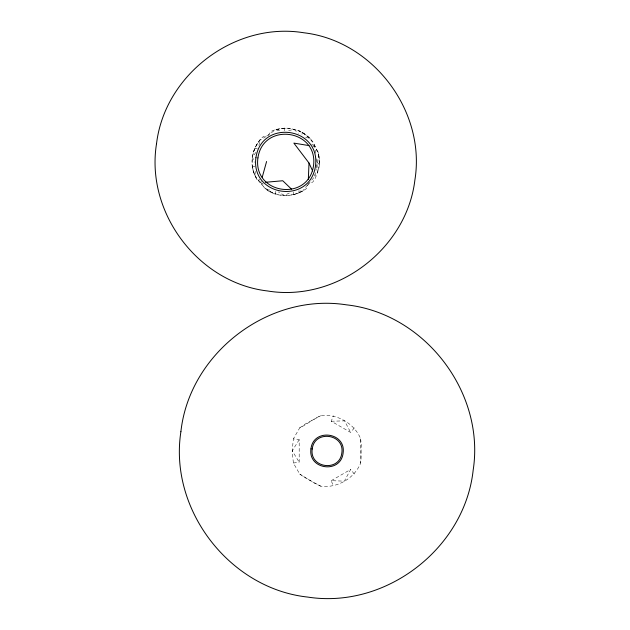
<?xml version="1.0" encoding="UTF-8"?>
<svg xmlns="http://www.w3.org/2000/svg" width="630" height="630" viewBox="0 0 630 630"><rect width="100%" height="100%" fill="white"/><g stroke="black" fill="none" stroke-linecap="round" stroke-linejoin="round"><path stroke-width="0.47" stroke-dasharray="3.15 2.36" d="M293.375 463.05L299.187 462.168L299.187 439.74L293.375 438.85L292.21 450.836L293.375 463.05L299.723 474.051L304.471 477.367L320.678 486.147C337.105 488.439 354.454 478.406 360.683 463.05C361.714 455.01 360.045 446.946 360.683 438.85C354.462 423.486 337.097 413.477 320.678 415.753C313.204 418.887 307.046 424.36 299.723 427.857L293.375 438.85M307.519 184.999L302.652 191.087C292.981 196.513 280.626 196.71 270.664 192.008C264.19 188.008 258.647 181.779 254.717 175.345C249.299 162.256 252.48 145.955 263.308 136.56L268.089 135.363L275.208 129.772L284.862 128.063L289.524 128.292L298.683 130.646L302.534 132.584L310.267 138.624L313.212 142.238L318.725 154.783L319.418 164.564L318.701 169.179L315.402 178.038L312.874 181.968L308.133 184.244L306.259 188.724C292.753 199.568 264.797 198.096 259.631 179.117M256.851 179.503L254.882 175.668L255.37 171.124M284.256 130.796L284.862 128.063M275.751 191.339L275.334 194.008L266.522 189.717M308.133 184.244L315.047 176.227L316.205 168.942M316.355 168.029L318.725 154.783C315.284 144.837 309.023 134.686 298.683 130.646M258.938 145.514L260.017 139.876M317.599 150.617C320.032 157.728 319.882 165.454 317.536 172.565L316.638 158.791M310.267 138.624L310.047 138.458C300.077 128.607 283.988 125.276 271.183 131.331L268.089 135.363L259.875 140.104C249.748 152.342 248 175.053 263.238 183.991M260.71 182.7L261.222 180.849M253.299 152.224L254.953 147.861L259.875 140.104M301.896 134.269L302.534 132.584M354.336 427.857L350.666 432.448L331.238 421.234L333.38 415.753M354.336 474.051L350.666 469.46L344.334 481.162L331.238 480.674L333.38 486.147M299.187 439.74L292.21 450.836L299.187 462.168M255.993 152.279L252.504 157.028L254.339 162.233M299.723 427.857L304.802 424.281L320.678 415.753M331.238 480.674L350.666 469.46M289.351 193.032L284.358 195.394L278.428 191.929M293.564 194.757L302.652 191.087L298.077 191.071M288.619 130.63L293.989 129.355L298.352 133.316M284.595 128.111L275.208 129.772L279.673 130.733M331.238 421.234L344.539 420.856L350.666 432.448M252.173 166.241L254.953 166.556M266.766 189.827L271.325 190.142M312.834 146.215L314.732 146.53L315.906 154.074M254.827 148.192L257.442 148.885M305.652 137.206L310.047 138.458M320.678 486.147L315.047 483.541L299.723 474.051M311.732 144.183L314.732 146.53M317.221 162.564L319.418 164.564M314.244 174.471L315.047 176.227M252.252 166.501L254.882 175.668M360.683 438.85L361.242 445.032L360.683 463.05M293.588 191.961L293.808 194.654M318.725 154.783L319.394 164.296"/><path stroke-width="0.94" d="M308.33 179.424L309.015 163.044L293.863 143.105L309.039 145.593M262.245 177.164L266.592 161.493M265.506 182.275L282.76 180.755L291.493 189.126M309.015 163.044L312.637 170.951M310.952 448.883C307.842 469.783 340.83 474.028 343.114 453.017C346.216 432.117 313.228 427.88 310.952 448.883M180.897 431.7C168.785 509.56 229.446 588.625 307.779 597.082C385.639 609.194 464.704 548.541 473.161 470.201C485.273 392.348 424.62 313.283 346.279 304.818C268.427 292.706 189.362 353.367 180.897 431.7M312.22 448.962C309.243 468.208 339.625 472.295 341.838 452.946C344.823 433.7 314.433 429.613 312.22 448.962M156.531 143.703C145.357 212.483 198.269 282.925 267.553 290.966C336.365 302.345 406.657 249.228 414.887 180.038C426.061 111.258 373.141 40.816 303.865 32.776C235.053 21.396 164.761 74.505 156.531 143.703M255.922 157.72C250.598 196.757 309.936 205.026 315.488 166.021C320.812 126.984 261.474 118.716 255.922 157.72M257.914 157.902C252.827 194.331 308.196 202.23 313.496 165.832C318.583 129.41 263.214 121.511 257.914 157.902"/></g></svg>
